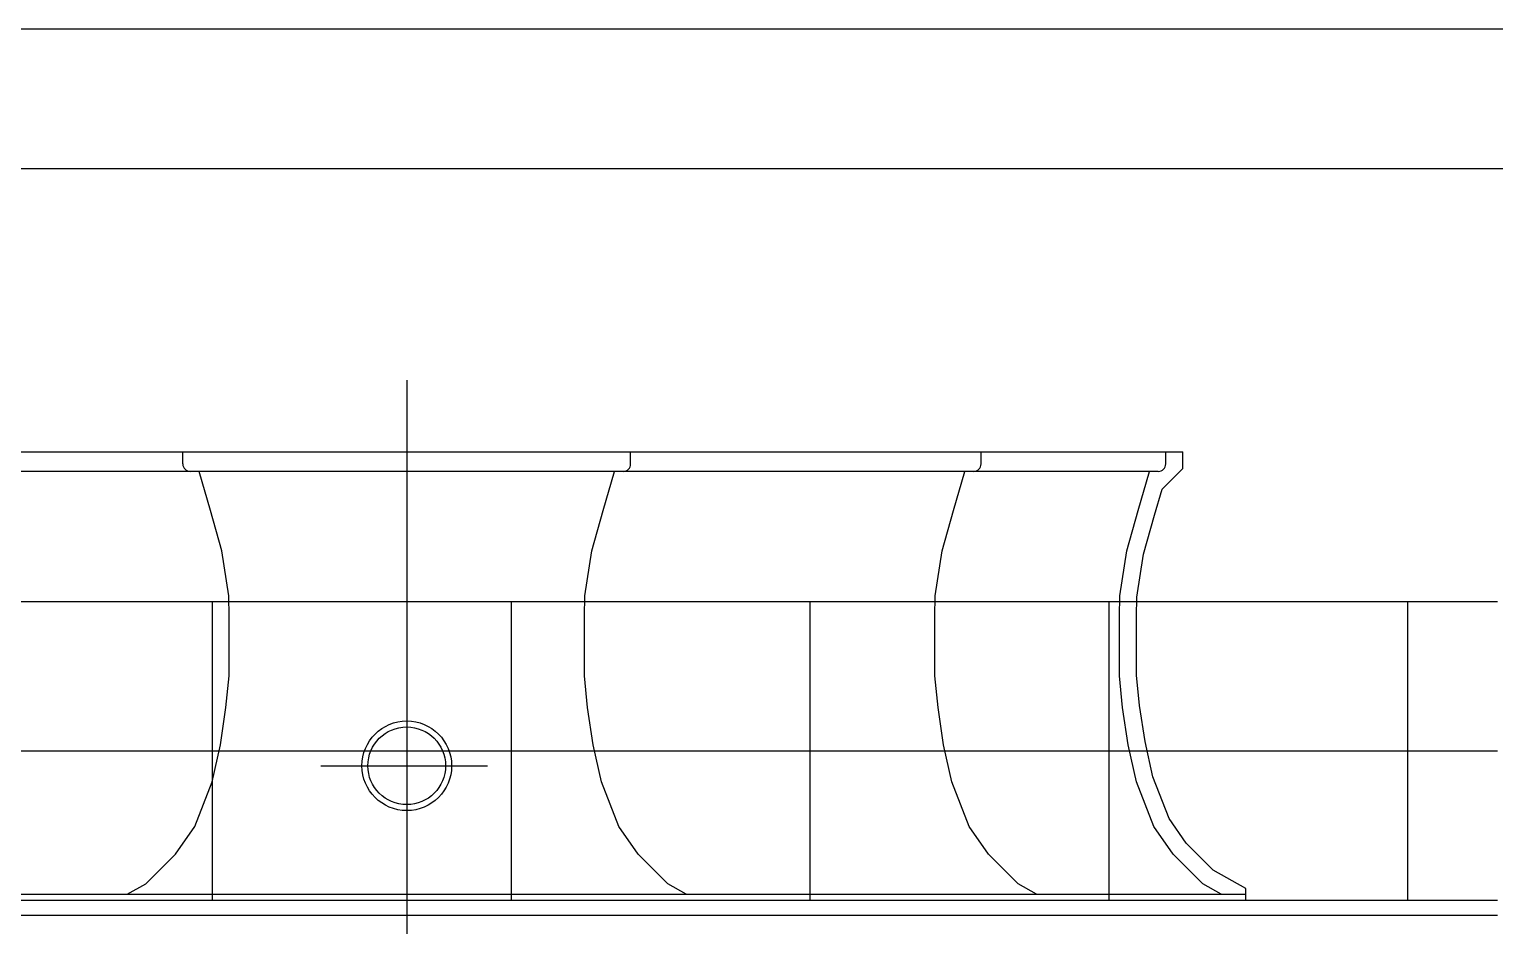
# Model space of a CAD drawing. Extents: x 49189 to 130763, y 0 to 27754.
# Drawn here: x 97270 to 102173, y 24755 to 27754 of the extents above; entities that cross this region are included whole.
import ezdxf

# ---------------------------------------------------------------- set-up
doc = ezdxf.new("R2010")
doc.units = 0
doc.header["$LTSCALE"] = 100
doc.header["$MEASUREMENT"] = 0
doc.linetypes.add('Z', pattern=[22.5, 20, -1, 0.5, -1])
for name, color, linetype in [('2', 2, 'CONTINUOUS'), ('4', 1, 'Z'), ('6', 3, 'CONTINUOUS')]:
    doc.layers.add(name, color=color, linetype=linetype)

msp = doc.modelspace()

# ---------------------------------------------------------------- linework, layer by layer
at = {"layer": '2', "color": 0}
for p, q in [((130295.8, 27286.9), (92636.1, 27286.9)), ((95936.8, 26339.9), (101129.8, 26339.9)), ((97784.1, 26299.9), (97784.1, 26339.9)), ((99282.4, 26299.9), (99282.4, 26339.9)), ((100455, 26299.9), (100455, 26339.9)), ((101072.8, 26299.9), (101072.8, 26339.9)), ((101129.8, 26284.9), (101129.8, 26339.9)), ((101129.8, 26284.9), (101060.3, 26215.1)), ((101047.8, 26274.9), (96018.8, 26274.9)), ((94883.3, 25839.9), (102183.3, 25839.9)), ((97883.3, 24839.9), (97883.3, 25839.9)), ((98883.3, 24839.9), (98883.3, 25839.9)), ((99883.3, 24839.9), (99883.3, 25839.9)), ((100883.3, 24839.9), (100883.3, 25839.9)), ((101883.3, 24839.9), (101883.3, 25839.9)), ((94883.3, 25339.9), (102183.3, 25339.9)), ((95726.1, 24859.9), (101340.5, 24859.9)), ((101340.5, 24839.9), (101340.5, 24879)), ((101340.5, 24839.9), (101340.5, 24879)), ((94493.8, 24839.9), (102183.3, 24839.9)), ((94809.3, 24839.9), (102183.3, 24839.9)), ((94928.3, 24839.9), (102138.3, 24839.9)), ((94973.3, 24789.9), (102183.3, 24789.9))]:
    msp.add_line(p, q, dxfattribs=at)
for points in [[(97598.3, 24859.9), (97660, 24895), (97759.3, 24994.5), (97823.7, 25086.9), (97881.7, 25236.4), (97909.6, 25360.3), (97928.3, 25485.2), (97938.6, 25590.9), (97938.6, 25789.8), (97937.8, 25858.4), (97914.6, 26009.7), (97876.4, 26144.5), (97838.6, 26274.9)], [(99468.3, 24859.9), (99406.6, 24895), (99307.3, 24994.5), (99242.9, 25086.9), (99184.9, 25236.4), (99157, 25360.3), (99138.3, 25485.2), (99128, 25590.9), (99128, 25789.8), (99128.7, 25858.4), (99152, 26009.7), (99190.2, 26144.5), (99228, 26274.9)], [(100640.8, 24859.9), (100579.2, 24895), (100479.9, 24994.5), (100415.5, 25086.9), (100357.5, 25236.4), (100329.6, 25360.3), (100310.9, 25485.2), (100300.5, 25590.9), (100300.5, 25789.8), (100301.3, 25858.4), (100324.6, 26009.7), (100362.7, 26144.5), (100400.6, 26274.9)], [(101258.6, 24859.9), (101196.9, 24895), (101097.6, 24994.5), (101033.2, 25086.9), (100975.2, 25236.4), (100947.3, 25360.3), (100928.6, 25485.2), (100918.3, 25590.9), (100918.3, 25789.8), (100919.1, 25858.4), (100942.3, 26009.7), (100980.5, 26144.5), (101018.3, 26274.9)], [(101340.5, 24879), (101231.8, 24940.7), (101141.5, 25031.2), (101083.9, 25113.9), (101029.9, 25253.1), (101003.4, 25370.8), (100985.2, 25492.2), (100975.3, 25593.7), (100975.3, 25789.5), (100976, 25853.8), (100998.1, 25997.5), (101035.3, 26128.8), (101060.3, 26215.1)]]:
    msp.add_lwpolyline(points, dxfattribs=at)
for radius in [150, 130]:
    msp.add_circle((98533.3, 25289.9), radius, dxfattribs=at)
for centre, start, end in [((97809.1, 26299.9), 180, 270), ((99257.4, 26299.9), 270, 0), ((100430, 26299.9), 270, 0), ((101047.8, 26299.9), 270, 0)]:
    msp.add_arc(centre, 25, start, end, dxfattribs=at)
at = {"layer": '4', "color": 0}
for p, q in [((98533.3, 26579.8), (98533.3, 15876)), ((98245.8, 25289.9), (98803, 25289.9))]:
    msp.add_line(p, q, dxfattribs=at)
at = {"layer": '6', "color": 0}
msp.add_line((130763.1, 27754.2), (91468, 27754.2), dxfattribs=at)

doc.saveas('drawing.dxf')
